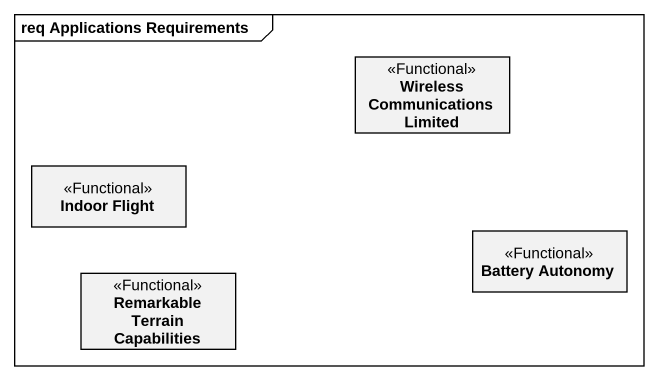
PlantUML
@startuml
mainframe req Applications Requirements
hide circle
hide empty members
class "Wireless Communications Limited" as Wireless_Communications <<Functional>>
class "Indoor Flight" as Indoor_Flight <<Functional>>
class "Remarkable Terrain Capabilities" as Remarkable_Terrain <<Functional>>
class "Battery Autonomy" as Battery_Autonomy <<Functional>>
@enduml
